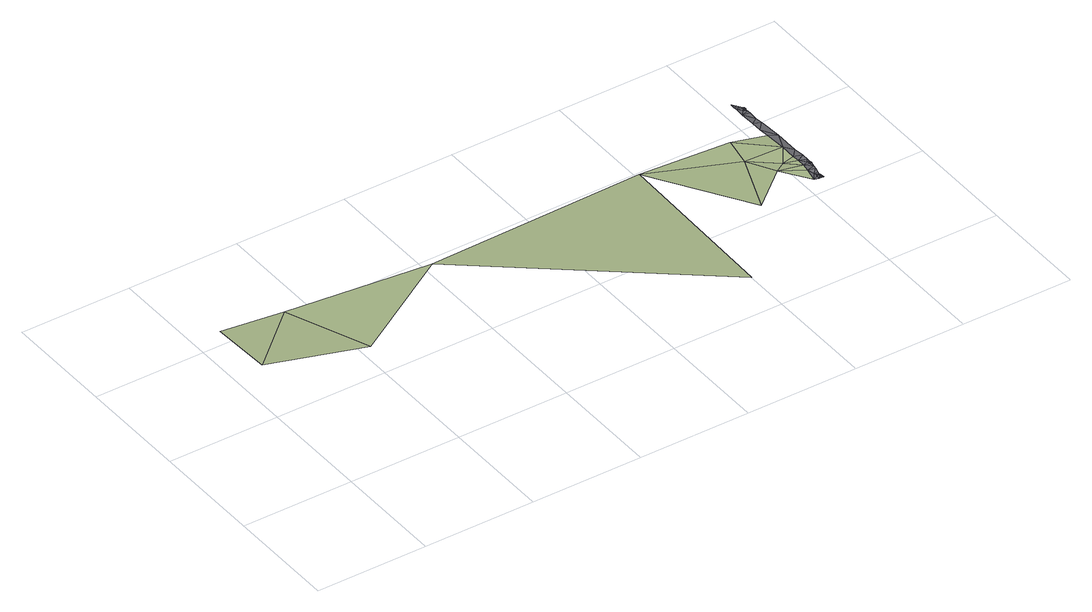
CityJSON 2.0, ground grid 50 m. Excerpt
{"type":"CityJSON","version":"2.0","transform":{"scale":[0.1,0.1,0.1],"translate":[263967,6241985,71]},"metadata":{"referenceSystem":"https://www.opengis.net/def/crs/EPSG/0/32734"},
"CityObjects":{
"terrain1":{"type":"TINRelief","geometry":[{"type":"CompositeSurface","lod":"1","boundaries":[[[0,1,2]],[[3,1,0]],[[3,4,1]],[[4,5,6]],[[6,7,8]],[[9,6,8]],[[10,8,7]],[[10,11,8]],[[12,10,13]],[[11,10,14]],[[12,14,10]],[[8,15,9]],[[8,11,15]],[[11,14,16]],[[11,16,17]],[[17,15,11]],[[9,15,18]]]}]},
"road1":{"type":"Road","attributes":{"highway":"residential","name":"Upper Mountain Road","surface":"asphalt","lanes":1,"width":6.4,"oneway":"yes"},"geometry":[{"type":"MultiSurface","lod":"1","boundaries":[[[19,20,21]],[[19,22,23]],[[24,25,26]],[[27,22,19]],[[27,26,22]],[[27,24,26]],[[28,29,30]],[[31,32,33]],[[14,12,32]],[[33,34,31]],[[16,14,35]],[[18,15,36]],[[37,38,39]],[[40,41,37]],[[42,43,44]],[[45,46,47]],[[48,44,49]],[[38,37,50]],[[51,42,52]],[[51,52,53]],[[54,55,53]],[[45,47,56]],[[56,57,36]],[[36,57,18]],[[58,59,60]],[[41,40,61]],[[43,42,51]],[[49,61,48]],[[53,55,62]],[[44,43,49]],[[53,62,51]],[[23,20,19]],[[63,21,64]],[[50,65,38]],[[66,46,45]],[[59,46,66]],[[67,60,68]],[[68,50,67]],[[67,50,37]],[[69,70,71]],[[64,21,20]],[[13,72,71]],[[72,19,21]],[[12,71,70]],[[32,12,70]],[[73,34,33]],[[34,73,74]],[[75,35,76]],[[17,16,77]],[[78,25,24]],[[63,69,71]],[[29,24,79]],[[40,48,61]],[[41,58,37]],[[24,28,78]],[[79,24,27]],[[28,24,29]],[[36,15,80]],[[15,17,80]],[[41,46,58]],[[59,58,46]],[[81,35,75]],[[14,31,35]],[[76,31,34]],[[74,76,34]],[[81,16,35]],[[74,75,76]],[[37,58,67]],[[60,67,58]],[[35,31,76]],[[72,79,27]],[[27,19,72]],[[14,32,31]],[[37,39,40]],[[21,63,71]],[[13,79,72]],[[13,71,12]],[[72,21,71]],[[80,17,77]],[[77,16,81]],[[56,47,57]]]}]}
},
"vertices":[
[0,603,196],[305,897,139],[23,918,153],[417,475,185],[958,844,122],[1868,6,188],[1990,946,50],[2220,456,106],[2362,776,59],[2398,921,45],[2422,640,72],[2473,677,62],[2518,574,77],[2499,503,83],[2528,613,73],[2539,773,55],[2531,653,68],[2534,693,60],[2546,884,37],
[2535,520,81],[2537,522,81],[2532,526,77],[2539,517,81],[2538,521,81],[2535,506,81],[2541,509,81],[2540,513,81],[2533,513,81],[2541,500,81],[2531,498,81],[2541,497,81],[2551,608,73],[2554,584,73],[2559,605,73],[2556,610,73],[2549,621,73],[2576,858,43],[2585,1110,11],[2594,1109,11],[2594,1113,11],[2584,1126,9],[2561,1114,13],[2566,1150,9],[2563,1149,9],[2569,1146,9],[2587,1025,16],[2558,1075,13],[2553,995,24],[2575,1138,9],[2563,1144,9],[2592,1105,11],[2563,1152,9],[2565,1152,9],[2564,1153,9],[2564,1154,9],[2563,1154,9],[2584,981,23],[2549,939,30],[2578,1098,11],[2591,1085,11],[2592,1095,11],[2562,1134,9],[2563,1153,9],[2540,532,77],[2539,527,77],[2595,1104,11],[2590,1065,16],[2585,1103,11],[2592,1100,11],[2543,542,77],[2548,563,77],[2526,541,77],[2525,519,81],[2560,608,73],[2560,611,73],[2561,626,68],[2556,618,73],[2564,673,68],[2541,505,81],[2521,500,81],[2568,734,55],[2562,642,68]
]}
